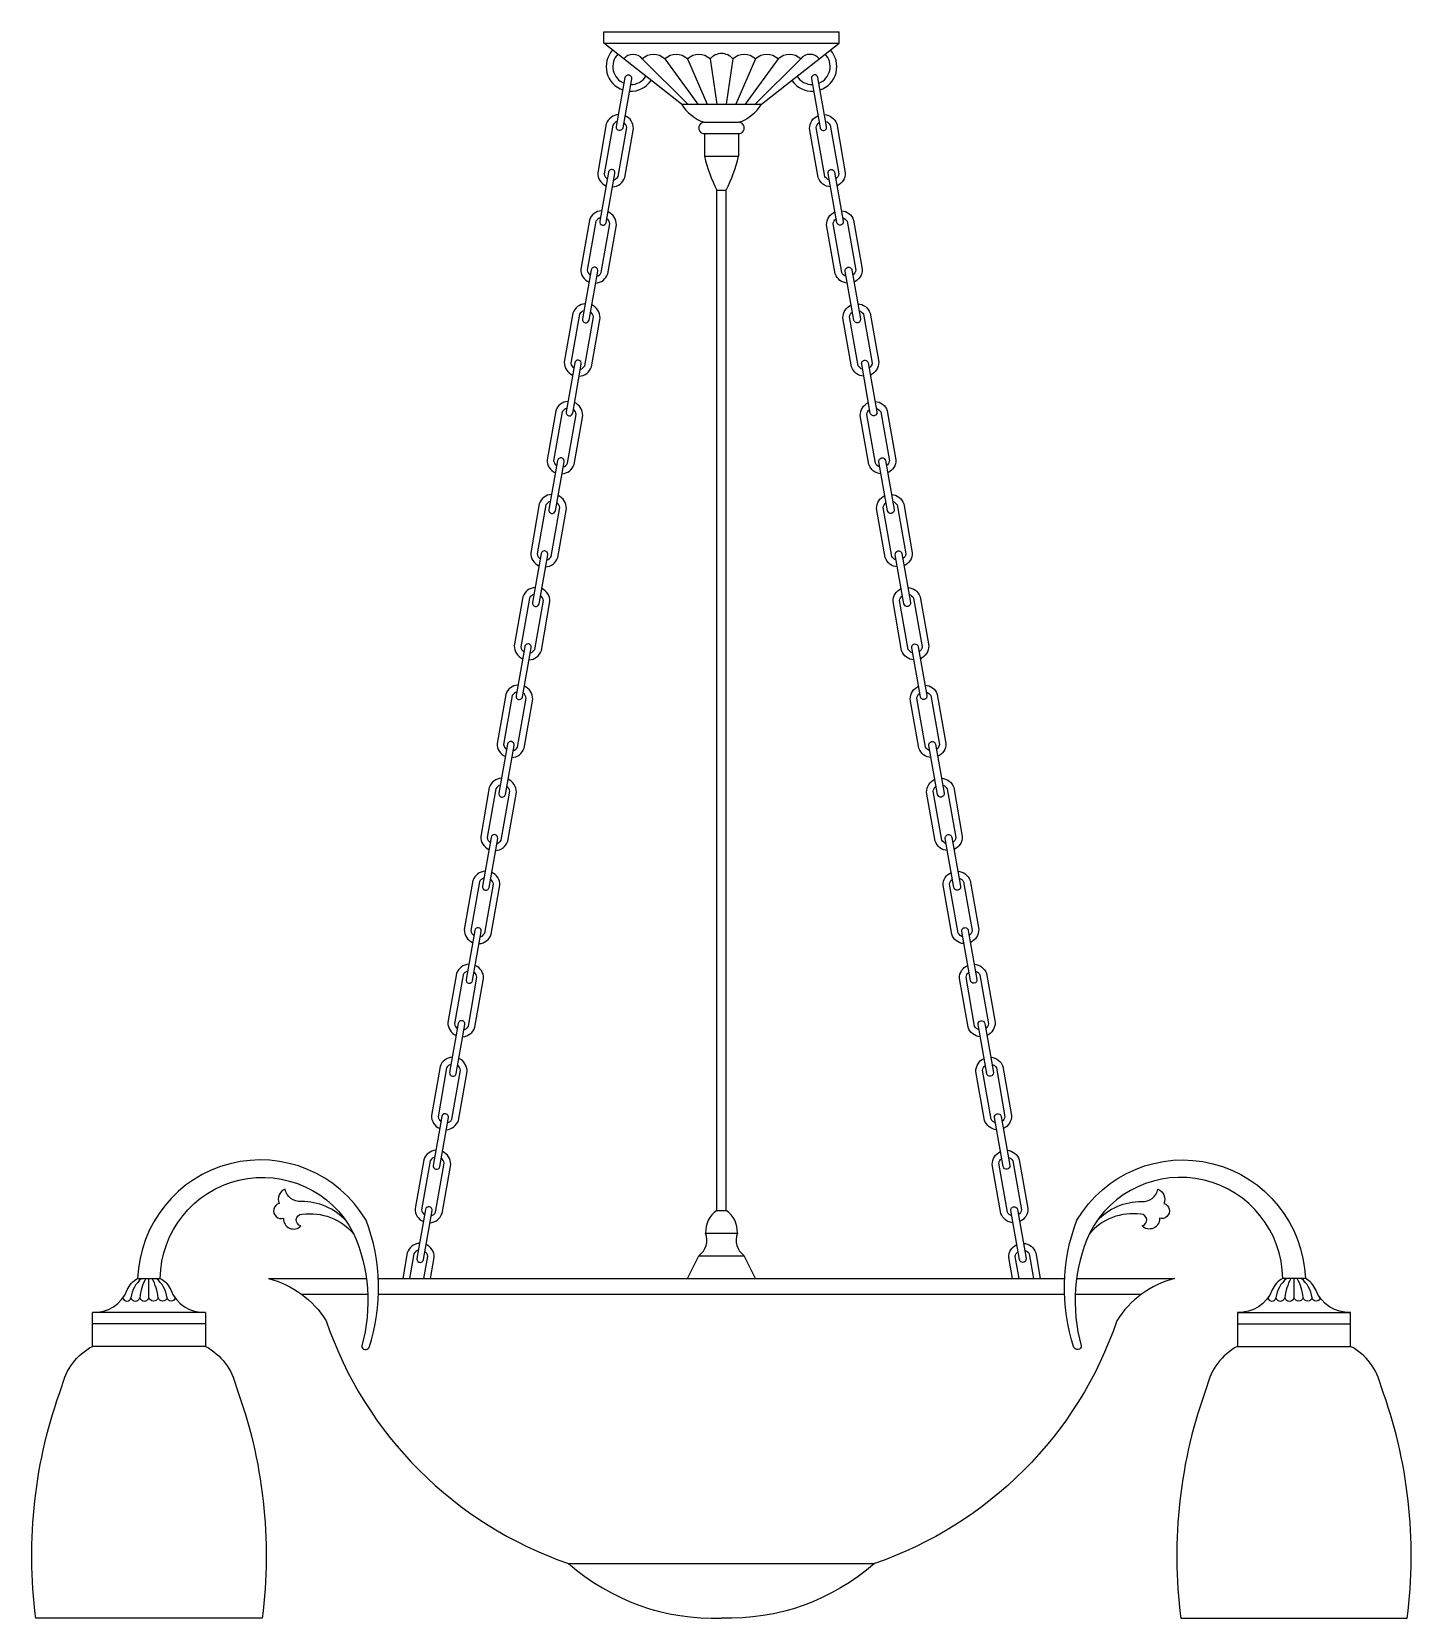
# Model space of a CAD drawing. Extents: x 1433 to 2237, y 2055 to 2979.
import ezdxf

# ---------------------------------------------------------------- set-up
doc = ezdxf.new("R2010")
doc.units = 0
doc.header["$MEASUREMENT"] = 0
for name, color, linetype in [('3', 3, 'CONTINUOUS'), ('4', 4, 'CONTINUOUS'), ('7', 7, 'CONTINUOUS')]:
    doc.layers.add(name, color=color, linetype=linetype)

msp = doc.modelspace()

# ---------------------------------------------------------------- linework, layer by layer
at = {"layer": '3'}
for p, q in [((1788.91, 2963.57), (1815.46, 2937.17)), ((1802.11, 2963.57), (1821.3, 2937.17)), ((1815.31, 2963.57), (1826.66, 2937.17)), ((1828.51, 2963.57), (1832.34, 2937.17)), ((1841.71, 2963.57), (1837.88, 2937.17)), ((1854.91, 2963.57), (1843.56, 2937.17)), ((1868.11, 2963.57), (1848.92, 2937.17)), ((1881.31, 2963.57), (1854.76, 2937.17)), ((1501.44, 2241.54), (1501.44, 2252.83)), ((2168.78, 2241.54), (2168.78, 2252.83)), ((1590.26, 2243.69), (1628.94, 2243.69)), ((1635.19, 2243.69), (2035.03, 2243.69)), ((2041.28, 2243.69), (2079.96, 2243.69)), ((1745.97, 2086.68), (1924.25, 2086.68))]:
    msp.add_line(p, q, dxfattribs=at)
for points in [[(1892, 2963.57, 0.496435), (1881.31, 2963.57, 0.496435)], [(1486.28, 2241.54, 0.879905), (1490.88, 2241.54, 0.757179), (1496.16, 2241.54, 0.757179), (1501.44, 2241.54, 0.757179)], [(1516.6, 2241.54, -0.879905), (1512, 2241.54, -0.757179), (1506.72, 2241.54, -0.757179), (1501.44, 2241.54, -0.757179)], [(2153.62, 2241.54, 0.879905), (2158.22, 2241.54, 0.757179), (2163.5, 2241.54, 0.757179), (2168.78, 2241.54, 0.757179)], [(2183.94, 2241.54, -0.879905), (2179.34, 2241.54, -0.757179), (2174.06, 2241.54, -0.757179), (2168.78, 2241.54, -0.757179)]]:
    msp.add_lwpolyline(points, format="xyb", dxfattribs=at)
for centre, radius, start, end in [((1783.56, 2959.51), 6.71, 37.19719, 142.80281), ((1795.51, 2956.25), 9.86, 47.96605, 132.03395), ((1808.71, 2956.25), 9.86, 47.96605, 132.03395), ((1821.91, 2956.25), 9.86, 47.96605, 132.03395), ((1835.11, 2958.12), 8.56, 39.55444, 140.44556), ((1848.31, 2956.25), 9.86, 47.96605, 132.03395), ((1861.51, 2956.25), 9.86, 47.96605, 132.03395), ((1874.71, 2956.25), 9.86, 47.96605, 132.03395), ((1508.24, 2239.21), 17.52, 128.96642, 172.35625), ((1522.67, 2239.54), 26.58, 150.00027, 175.68546), ((1480.22, 2239.54), 26.58, 4.31454, 29.99973), ((1494.64, 2239.21), 17.52, 7.64375, 51.03358), ((2175.58, 2239.21), 17.52, 128.96642, 172.35625), ((2190, 2239.54), 26.58, 150.00027, 175.68546), ((2147.55, 2239.54), 26.58, 4.31454, 29.99973), ((2161.98, 2239.21), 17.52, 7.64375, 51.03358)]:
    msp.add_arc(centre, radius, start, end, dxfattribs=at)
at = {"layer": '4'}
for p, q in [((1766.47, 2979.41), (1903.75, 2979.41)), ((1766.47, 2972.81), (1766.47, 2979.41)), ((1903.75, 2972.81), (1903.75, 2979.41)), ((1766.47, 2972.81), (1903.75, 2972.81)), ((1811.78, 2937.17), (1766.47, 2972.81)), ((1858.44, 2937.17), (1903.75, 2972.81)), ((1811.78, 2937.17), (1858.44, 2937.17)), ((1825.21, 2926.61), (1845.01, 2926.61)), ((1825.21, 2920.01), (1845.01, 2920.01)), ((1825.21, 2920.01), (1825.21, 2906.81)), ((1845.01, 2920.01), (1845.01, 2906.81)), ((1825.21, 2906.81), (1845.01, 2906.81)), ((1832.47, 2887.01), (1837.75, 2887.01)), ((1815.31, 2252.83), (1821.91, 2266.03)), ((1854.91, 2252.83), (1848.31, 2266.03)), ((1571.11, 2252.83), (1628.13, 2252.83)), ((1635.11, 2252.83), (2035.11, 2252.83)), ((2042.09, 2252.83), (2099.11, 2252.83))]:
    msp.add_line(p, q, dxfattribs=at)
for points in [[(1508.04, 2252.83, -0.17608), (1514.08, 2246.09, 0.319706), (1534.44, 2233.03), (1534.44, 2213.23, -0.214571), (1552.21, 2189.84, -0.120805), (1567.44, 2054.83), (1435.44, 2054.83, -0.120805), (1450.67, 2189.84, -0.214571), (1468.44, 2213.23), (1468.44, 2233.03, 0.319706), (1488.81, 2246.09, -0.17608), (1494.84, 2252.83), (1508.04, 2252.83)], [(1571.11, 2252.83, -0.191122), (1604.7, 2228.13, 0.232207), (1745.97, 2086.68, 0.191108), (1835.11, 2054.83, 0.232361)], [(2099.11, 2252.83, 0.191122), (2065.52, 2228.13, -0.232207), (1924.25, 2086.68, -0.191108), (1835.11, 2054.83, -0.232361)], [(2162.18, 2252.83, 0.17608), (2156.14, 2246.09, -0.319706), (2135.78, 2233.03), (2135.78, 2213.23, 0.214571), (2118.01, 2189.84, 0.120805), (2102.78, 2054.83), (2234.78, 2054.83, 0.120805), (2219.55, 2189.84, 0.214571), (2201.78, 2213.23), (2201.78, 2233.03, -0.319706), (2181.41, 2246.09, 0.17608), (2175.38, 2252.83), (2162.18, 2252.83)]]:
    msp.add_lwpolyline(points, format="xyb", dxfattribs=at)
for centre, radius, start, end in [((1832.88, 2950.18), 24.79, 211.65811, 251.9706), ((1837.34, 2950.18), 24.79, 288.0294, 328.34189), ((1825.17, 2923.31), 3.3, 89.33143, 270.66857), ((1845.05, 2923.31), 3.3, 269.33143, 90.66857), ((1906.33, 2925.32), 83.2, 192.85559, 207.41702), ((1763.89, 2925.32), 83.2, 332.58298, 347.14441)]:
    msp.add_arc(centre, radius, start, end, dxfattribs=at)
at = {"layer": '7'}
for p, q in [((1832.47, 2292.43), (1832.47, 2887.01)), ((1837.75, 2292.43), (1837.75, 2887.01)), ((1832.47, 2292.43), (1837.75, 2292.43)), ((1825.87, 2279.23), (1844.35, 2279.23)), ((1821.91, 2266.03), (1848.31, 2266.03)), ((1534.44, 2233.03), (1468.44, 2233.03)), ((2135.78, 2233.03), (2201.78, 2233.03)), ((1534.44, 2226.43), (1468.44, 2226.43)), ((2135.78, 2226.43), (2201.78, 2226.43)), ((1534.44, 2213.23), (1468.44, 2213.23)), ((2135.78, 2213.23), (2201.78, 2213.23))]:
    msp.add_line(p, q, dxfattribs=at)
for points in [[(1778.9, 2952.64, -1), (1782.73, 2951.96), (1777.7, 2923.44, -1), (1773.87, 2924.11)], [(1891.32, 2952.64, 1), (1887.49, 2951.96), (1892.52, 2923.44, 1), (1896.35, 2924.11)], [(1764.15, 2868.96, 1), (1767.97, 2868.28), (1773, 2896.81, 1), (1769.18, 2897.48)], [(1906.07, 2868.96, -1), (1902.25, 2868.28), (1897.22, 2896.81, -1), (1901.04, 2897.48)], [(1754.11, 2812.05, 1), (1757.94, 2811.38), (1762.97, 2839.9, 1), (1759.14, 2840.58)], [(1916.11, 2812.05, -1), (1912.28, 2811.38), (1907.25, 2839.9, -1), (1911.08, 2840.58)], [(1744.55, 2757.83, 1), (1748.38, 2757.16), (1753.41, 2785.68, 1), (1749.58, 2786.35)], [(1925.67, 2757.83, -1), (1921.84, 2757.16), (1916.81, 2785.68, -1), (1920.64, 2786.35)], [(1734.52, 2700.93, 1), (1738.34, 2700.25), (1743.37, 2728.78, 1), (1739.55, 2729.45)], [(1935.7, 2700.93, -1), (1931.88, 2700.25), (1926.85, 2728.78, -1), (1930.67, 2729.45)], [(1729.99, 2675.23), (1724.96, 2646.7, 1), (1728.78, 2646.03), (1733.81, 2674.55, 1)], [(1940.23, 2675.23), (1945.26, 2646.7, -1), (1941.44, 2646.03), (1936.41, 2674.55, -1)], [(1715.4, 2592.48, 1), (1719.22, 2591.81), (1724.25, 2620.33, 1), (1720.43, 2621)], [(1954.82, 2592.48, -1), (1951, 2591.81), (1945.97, 2620.33, -1), (1949.79, 2621)], [(1705.36, 2535.58, 1), (1709.19, 2534.9), (1714.22, 2563.43, 1), (1710.39, 2564.1)], [(1964.86, 2535.58, -1), (1961.03, 2534.9), (1956, 2563.43, -1), (1959.83, 2564.1)], [(1700.83, 2509.88), (1695.8, 2481.35, 1), (1699.63, 2480.68), (1704.66, 2509.2, 1)], [(1969.39, 2509.88), (1974.42, 2481.35, -1), (1970.59, 2480.68), (1965.56, 2509.2, -1)], [(1686.24, 2427.13, 1), (1690.06, 2426.45), (1695.09, 2454.98, 1), (1691.27, 2455.65)], [(1983.98, 2427.13, -1), (1980.15, 2426.45), (1975.13, 2454.98, -1), (1978.95, 2455.65)], [(1681.71, 2401.43), (1676.68, 2372.91, 1), (1680.5, 2372.23), (1685.53, 2400.75, 1)], [(1988.51, 2401.43), (1993.54, 2372.91, -1), (1989.72, 2372.23), (1984.69, 2400.75, -1)], [(1667.12, 2318.68, 1), (1670.94, 2318.01), (1675.97, 2346.53, 1), (1672.15, 2347.2)], [(2003.1, 2318.68, -1), (1999.28, 2318.01), (1994.25, 2346.53, -1), (1998.07, 2347.2)], [(1662.59, 2292.98), (1657.56, 2264.46, 1), (1661.38, 2263.78), (1666.41, 2292.31, 1)], [(2007.63, 2292.98), (2012.66, 2264.46, -1), (2008.84, 2263.78), (2003.81, 2292.31, -1)]]:
    msp.add_lwpolyline(points, format="xyb", close=True, dxfattribs=at)
for points in [[(1775.12, 2931.16, 0.302545), (1767.98, 2925.7), (1762.95, 2897.18, 0.302545), (1767.79, 2889.61)], [(1774.4, 2927.13, 0.199814), (1771.8, 2925.03), (1766.77, 2896.51, 0.199814), (1768.5, 2893.65)], [(1771.61, 2888.95, 0.30144), (1778.72, 2894.4), (1783.75, 2922.92, 0.30144), (1778.94, 2930.48)], [(1772.33, 2892.99, 0.197687), (1774.89, 2895.08), (1779.92, 2923.6, 0.197687), (1778.23, 2926.44)], [(1898.61, 2888.95, -0.30144), (1891.5, 2894.4), (1886.47, 2922.92, -0.30144), (1891.28, 2930.48)], [(1897.89, 2892.99, -0.197687), (1895.33, 2895.08), (1890.3, 2923.6, -0.197687), (1891.99, 2926.44)], [(1895.1, 2931.16, -0.302545), (1902.24, 2925.7), (1907.27, 2897.18, -0.302545), (1902.43, 2889.61)], [(1895.81, 2927.13, -0.199814), (1898.42, 2925.03), (1903.44, 2896.51, -0.199814), (1901.72, 2893.65)], [(1765.23, 2875.08, 0.302545), (1758.09, 2869.62), (1753.06, 2841.1, 0.302545), (1757.9, 2833.53)], [(1764.52, 2871.04, 0.199814), (1761.92, 2868.95), (1756.89, 2840.42, 0.199814), (1758.61, 2837.56)], [(1761.73, 2832.86, 0.30144), (1768.83, 2838.32), (1773.86, 2866.84, 0.30144), (1769.05, 2874.4)], [(1762.44, 2836.9, 0.197687), (1765, 2838.99), (1770.03, 2867.52, 0.197687), (1768.34, 2870.35)], [(1908.49, 2832.86, -0.30144), (1901.39, 2838.32), (1896.36, 2866.84, -0.30144), (1901.17, 2874.4)], [(1907.78, 2836.9, -0.197687), (1905.22, 2838.99), (1900.19, 2867.52, -0.197687), (1901.88, 2870.35)], [(1904.99, 2875.08, -0.302545), (1912.13, 2869.62), (1917.16, 2841.1, -0.302545), (1912.32, 2833.53)], [(1905.7, 2871.04, -0.199814), (1908.3, 2868.95), (1913.33, 2840.42, -0.199814), (1911.61, 2837.56)], [(1755.67, 2820.85, 0.302545), (1748.53, 2815.4), (1743.5, 2786.87, 0.302545), (1748.34, 2779.31)], [(1914.55, 2820.85, -0.302545), (1921.69, 2815.4), (1926.72, 2786.87, -0.302545), (1921.88, 2779.31)], [(1754.95, 2816.82, 0.199814), (1752.35, 2814.72), (1747.32, 2786.2, 0.199814), (1749.05, 2783.34)], [(1752.16, 2778.64, 0.30144), (1759.27, 2784.09), (1764.3, 2812.62, 0.30144), (1759.49, 2820.17)], [(1752.88, 2782.68, 0.197687), (1755.44, 2784.77), (1760.47, 2813.29, 0.197687), (1758.77, 2816.13)], [(1918.06, 2778.64, -0.30144), (1910.95, 2784.09), (1905.92, 2812.62, -0.30144), (1910.73, 2820.17)], [(1917.34, 2782.68, -0.197687), (1914.78, 2784.77), (1909.75, 2813.29, -0.197687), (1911.44, 2816.13)], [(1915.27, 2816.82, -0.199814), (1917.87, 2814.72), (1922.89, 2786.2, -0.199814), (1921.17, 2783.34)], [(1745.63, 2763.95, 0.302545), (1738.5, 2758.49), (1733.47, 2729.97, 0.302545), (1738.31, 2722.4)], [(1744.92, 2759.92, 0.199814), (1742.32, 2757.82), (1737.29, 2729.3, 0.199814), (1739.02, 2726.44)], [(1742.13, 2721.74, 0.30144), (1749.23, 2727.19), (1754.26, 2755.71, 0.30144), (1749.45, 2763.27)], [(1742.84, 2725.78, 0.197687), (1745.41, 2727.87), (1750.44, 2756.39, 0.197687), (1748.74, 2759.23)], [(1928.09, 2721.74, -0.30144), (1920.99, 2727.19), (1915.96, 2755.71, -0.30144), (1920.77, 2763.27)], [(1927.38, 2725.78, -0.197687), (1924.81, 2727.87), (1919.78, 2756.39, -0.197687), (1921.48, 2759.23)], [(1924.59, 2763.95, -0.302545), (1931.72, 2758.49), (1936.75, 2729.97, -0.302545), (1931.91, 2722.4)], [(1925.3, 2759.92, -0.199814), (1927.9, 2757.82), (1932.93, 2729.3, -0.199814), (1931.2, 2726.44)], [(1736.07, 2709.73, 0.302545), (1728.94, 2704.27), (1723.91, 2675.75, 0.302545), (1728.74, 2668.18)], [(1934.15, 2709.73, -0.302545), (1941.28, 2704.27), (1946.31, 2675.75, -0.302545), (1941.47, 2668.18)], [(1735.36, 2705.69, 0.199814), (1732.76, 2703.6), (1727.73, 2675.07, 0.199814), (1729.46, 2672.21)], [(1732.57, 2667.51, 0.30144), (1739.67, 2672.97), (1744.7, 2701.49, 0.30144), (1739.89, 2709.05)], [(1733.28, 2671.55, 0.197687), (1735.85, 2673.64), (1740.88, 2702.16, 0.197687), (1739.18, 2705)], [(1937.65, 2667.51, -0.30144), (1930.55, 2672.97), (1925.52, 2701.49, -0.30144), (1930.33, 2709.05)], [(1936.94, 2671.55, -0.197687), (1934.37, 2673.64), (1929.34, 2702.16, -0.197687), (1931.04, 2705)], [(1934.86, 2705.69, -0.199814), (1937.46, 2703.6), (1942.49, 2675.07, -0.199814), (1940.76, 2672.21)], [(1726.51, 2655.5, 0.302545), (1719.37, 2650.05), (1714.35, 2621.52, 0.302545), (1719.18, 2613.95)], [(1723.01, 2613.29, 0.30144), (1730.11, 2618.74), (1735.14, 2647.27, 0.30144), (1730.33, 2654.82)], [(1947.21, 2613.29, -0.30144), (1940.11, 2618.74), (1935.08, 2647.27, -0.30144), (1939.89, 2654.82)], [(1943.71, 2655.5, -0.302545), (1950.84, 2650.05), (1955.87, 2621.52, -0.302545), (1951.04, 2613.95)], [(1725.8, 2651.47, 0.199814), (1723.2, 2649.37), (1718.17, 2620.85, 0.199814), (1719.9, 2617.99)], [(1723.72, 2617.33, 0.197687), (1726.29, 2619.42), (1731.32, 2647.94, 0.197687), (1729.62, 2650.78)], [(1946.5, 2617.33, -0.197687), (1943.93, 2619.42), (1938.9, 2647.94, -0.197687), (1940.6, 2650.78)], [(1944.42, 2651.47, -0.199814), (1947.02, 2649.37), (1952.05, 2620.85, -0.199814), (1950.32, 2617.99)], [(1716.48, 2598.6, 0.302545), (1709.34, 2593.14), (1704.31, 2564.62, 0.302545), (1709.15, 2557.05)], [(1953.74, 2598.6, -0.302545), (1960.88, 2593.14), (1965.91, 2564.62, -0.302545), (1961.07, 2557.05)], [(1715.77, 2594.57, 0.199814), (1713.16, 2592.47), (1708.14, 2563.95, 0.199814), (1709.86, 2561.09)], [(1712.97, 2556.39, 0.30144), (1720.08, 2561.84), (1725.11, 2590.36, 0.30144), (1720.3, 2597.92)], [(1713.69, 2560.43, 0.197687), (1716.25, 2562.51), (1721.28, 2591.04, 0.197687), (1719.59, 2593.88)], [(1957.24, 2556.39, -0.30144), (1950.14, 2561.84), (1945.11, 2590.36, -0.30144), (1949.92, 2597.92)], [(1956.53, 2560.43, -0.197687), (1953.97, 2562.51), (1948.94, 2591.04, -0.197687), (1950.63, 2593.88)], [(1954.45, 2594.57, -0.199814), (1957.05, 2592.47), (1962.08, 2563.95, -0.199814), (1960.36, 2561.09)], [(1706.92, 2544.38, 0.302545), (1699.78, 2538.92), (1694.75, 2510.4, 0.302545), (1699.59, 2502.83)], [(1703.41, 2502.16, 0.30144), (1710.52, 2507.62), (1715.55, 2536.14, 0.30144), (1710.74, 2543.7)], [(1966.81, 2502.16, -0.30144), (1959.7, 2507.62), (1954.67, 2536.14, -0.30144), (1959.48, 2543.7)], [(1963.3, 2544.38, -0.302545), (1970.44, 2538.92), (1975.47, 2510.4, -0.302545), (1970.63, 2502.83)], [(1706.2, 2540.34, 0.199814), (1703.6, 2538.25), (1698.57, 2509.72, 0.199814), (1700.3, 2506.86)], [(1704.13, 2506.2, 0.197687), (1706.69, 2508.29), (1711.72, 2536.81, 0.197687), (1710.02, 2539.65)], [(1966.09, 2506.2, -0.197687), (1963.53, 2508.29), (1958.5, 2536.81, -0.197687), (1960.19, 2539.65)], [(1964.02, 2540.34, -0.199814), (1966.62, 2538.25), (1971.65, 2509.72, -0.199814), (1969.92, 2506.86)], [(1697.35, 2490.15, 0.302545), (1690.22, 2484.7), (1685.19, 2456.17, 0.302545), (1690.03, 2448.6)], [(1693.85, 2447.94, 0.30144), (1700.96, 2453.39), (1705.98, 2481.92, 0.30144), (1701.18, 2489.47)], [(1976.37, 2447.94, -0.30144), (1969.26, 2453.39), (1964.24, 2481.92, -0.30144), (1969.04, 2489.47)], [(1972.87, 2490.15, -0.302545), (1980, 2484.7), (1985.03, 2456.17, -0.302545), (1980.19, 2448.6)], [(1696.64, 2486.12, 0.199814), (1694.04, 2484.02), (1689.01, 2455.5, 0.199814), (1690.74, 2452.64)], [(1694.57, 2451.98, 0.197687), (1697.13, 2454.07), (1702.16, 2482.59, 0.197687), (1700.46, 2485.43)], [(1975.65, 2451.98, -0.197687), (1973.09, 2454.07), (1968.06, 2482.59, -0.197687), (1969.76, 2485.43)], [(1973.58, 2486.12, -0.199814), (1976.18, 2484.02), (1981.21, 2455.5, -0.199814), (1979.48, 2452.64)], [(1687.79, 2435.93, 0.302545), (1680.66, 2430.47), (1675.63, 2401.95, 0.302545), (1680.47, 2394.38)], [(1687.08, 2431.9, 0.199814), (1684.48, 2429.8), (1679.45, 2401.27, 0.199814), (1681.18, 2398.41)], [(1684.29, 2393.71, 0.30144), (1691.39, 2399.17), (1696.42, 2427.69, 0.30144), (1691.62, 2435.25)], [(1985.93, 2393.71, -0.30144), (1978.83, 2399.17), (1973.8, 2427.69, -0.30144), (1978.6, 2435.25)], [(1982.43, 2435.93, -0.302545), (1989.56, 2430.47), (1994.59, 2401.95, -0.302545), (1989.75, 2394.38)], [(1983.14, 2431.9, -0.199814), (1985.74, 2429.8), (1990.77, 2401.27, -0.199814), (1989.04, 2398.41)], [(1685, 2397.76, 0.197687), (1687.57, 2399.84), (1692.6, 2428.37, 0.197687), (1690.9, 2431.21)], [(1985.22, 2397.76, -0.197687), (1982.65, 2399.84), (1977.62, 2428.37, -0.197687), (1979.32, 2431.21)], [(1678.23, 2381.71, 0.302545), (1671.1, 2376.25), (1666.07, 2347.73, 0.302545), (1670.91, 2340.16)], [(1677.52, 2377.67, 0.199814), (1674.92, 2375.57), (1669.89, 2347.05, 0.199814), (1671.62, 2344.19)], [(1674.73, 2339.49, 0.30144), (1681.83, 2344.95), (1686.86, 2373.47, 0.30144), (1682.05, 2381.02)], [(1675.44, 2343.53, 0.197687), (1678.01, 2345.62), (1683.04, 2374.14, 0.197687), (1681.34, 2376.98)], [(1995.49, 2339.49, -0.30144), (1988.39, 2344.95), (1983.36, 2373.47, -0.30144), (1988.17, 2381.02)], [(1994.78, 2343.53, -0.197687), (1992.21, 2345.62), (1987.18, 2374.14, -0.197687), (1988.88, 2376.98)], [(1991.99, 2381.71, -0.302545), (1999.12, 2376.25), (2004.15, 2347.73, -0.302545), (1999.31, 2340.16)], [(1992.7, 2377.67, -0.199814), (1995.3, 2375.57), (2000.33, 2347.05, -0.199814), (1998.6, 2344.19)], [(1508.04, 2252.83, -0.781871), (1620.53, 2279.39, -0.175329), (1625.43, 2213.5, 0.767385), (1629.73, 2212.5, 0.170884), (1628.02, 2286.73, 0.748913), (1494.84, 2252.83)], [(1668.67, 2327.48, 0.302545), (1661.54, 2322.02), (1656.51, 2293.5, 0.302545), (1661.34, 2285.93)], [(1667.96, 2323.45, 0.199814), (1665.36, 2321.35), (1660.33, 2292.83, 0.199814), (1662.06, 2289.97)], [(1665.17, 2285.27, 0.30144), (1672.27, 2290.72), (1677.3, 2319.24, 0.30144), (1672.49, 2326.8)], [(1665.88, 2289.31, 0.197687), (1668.45, 2291.4), (1673.48, 2319.92, 0.197687), (1671.78, 2322.76)], [(2005.05, 2285.27, -0.30144), (1997.95, 2290.72), (1992.92, 2319.24, -0.30144), (1997.73, 2326.8)], [(2004.34, 2289.31, -0.197687), (2001.77, 2291.4), (1996.74, 2319.92, -0.197687), (1998.44, 2322.76)], [(2001.55, 2327.48, -0.302545), (2008.68, 2322.02), (2013.71, 2293.5, -0.302545), (2008.87, 2285.93)], [(2002.26, 2323.45, -0.199814), (2004.86, 2321.35), (2009.89, 2292.83, -0.199814), (2008.16, 2289.97)], [(2162.18, 2252.83, 0.781871), (2049.69, 2279.39, 0.175329), (2044.79, 2213.5, -0.767385), (2040.49, 2212.5, -0.170884), (2042.2, 2286.73, -0.748913), (2175.38, 2252.83)], [(1616.28, 2286.41, 0.21376), (1590.28, 2297.64, -0.392513), (1580.82, 2304.9, 0.422796), (1577.29, 2296.49, 1.015786), (1579.9, 2287.88, 0.712355), (1589.99, 2283.48, -0.91326), (1590.68, 2290.22, -0.259049), (1620.88, 2278.6)], [(2053.94, 2286.41, -0.21376), (2079.93, 2297.64, 0.392513), (2089.39, 2304.9, -0.422796), (2092.93, 2296.49, -1.015786), (2090.32, 2287.88, -0.712355), (2080.23, 2283.48, 0.91326), (2079.54, 2290.22, 0.259049), (2049.34, 2278.6)], [(1659.11, 2273.26, 0.302545), (1651.97, 2267.8), (1649.33, 2252.83)], [(1658.4, 2269.22, 0.199814), (1655.8, 2267.13), (1653.28, 2252.83)], [(1661.65, 2252.83), (1663.92, 2265.69, 0.197687), (1662.22, 2268.53)], [(1665.59, 2252.83), (1667.74, 2265.02, 0.30144), (1662.93, 2272.58)], [(2004.63, 2252.83), (2002.48, 2265.02, -0.30144), (2007.29, 2272.58)], [(2008.57, 2252.83), (2006.3, 2265.69, -0.197687), (2008, 2268.53)], [(2011.11, 2273.26, -0.302545), (2018.24, 2267.8), (2020.89, 2252.83)], [(2011.82, 2269.22, -0.199814), (2014.42, 2267.13), (2016.94, 2252.83)]]:
    msp.add_lwpolyline(points, format="xyb", dxfattribs=at)
for centre, radius, start, end in [((1782.25, 2959.11), 14.36, 137.75325, 251.29758), ((1887.97, 2959.11), 14.36, 288.70242, 42.24675), ((1782.25, 2959.11), 10.48, 136.24459, 248.0325), ((1887.97, 2959.11), 10.48, 291.9675, 43.75541), ((1782.25, 2959.11), 14.36, 266.83584, 325.87546), ((1782.25, 2959.11), 10.48, 269.38811, 327.38412), ((1887.97, 2959.11), 14.36, 214.12454, 273.16416), ((1887.97, 2959.11), 10.48, 212.61588, 270.61189), ((1840.72, 2280.05), 14.87, 123.68565, 183.18425), ((1829.5, 2280.05), 14.87, 356.81575, 56.31435), ((1815.28, 2275.21), 11.32, 305.81488, 20.78663), ((1854.94, 2275.21), 11.32, 159.21337, 234.18512)]:
    msp.add_arc(centre, radius, start, end, dxfattribs=at)

doc.saveas('drawing.dxf')
